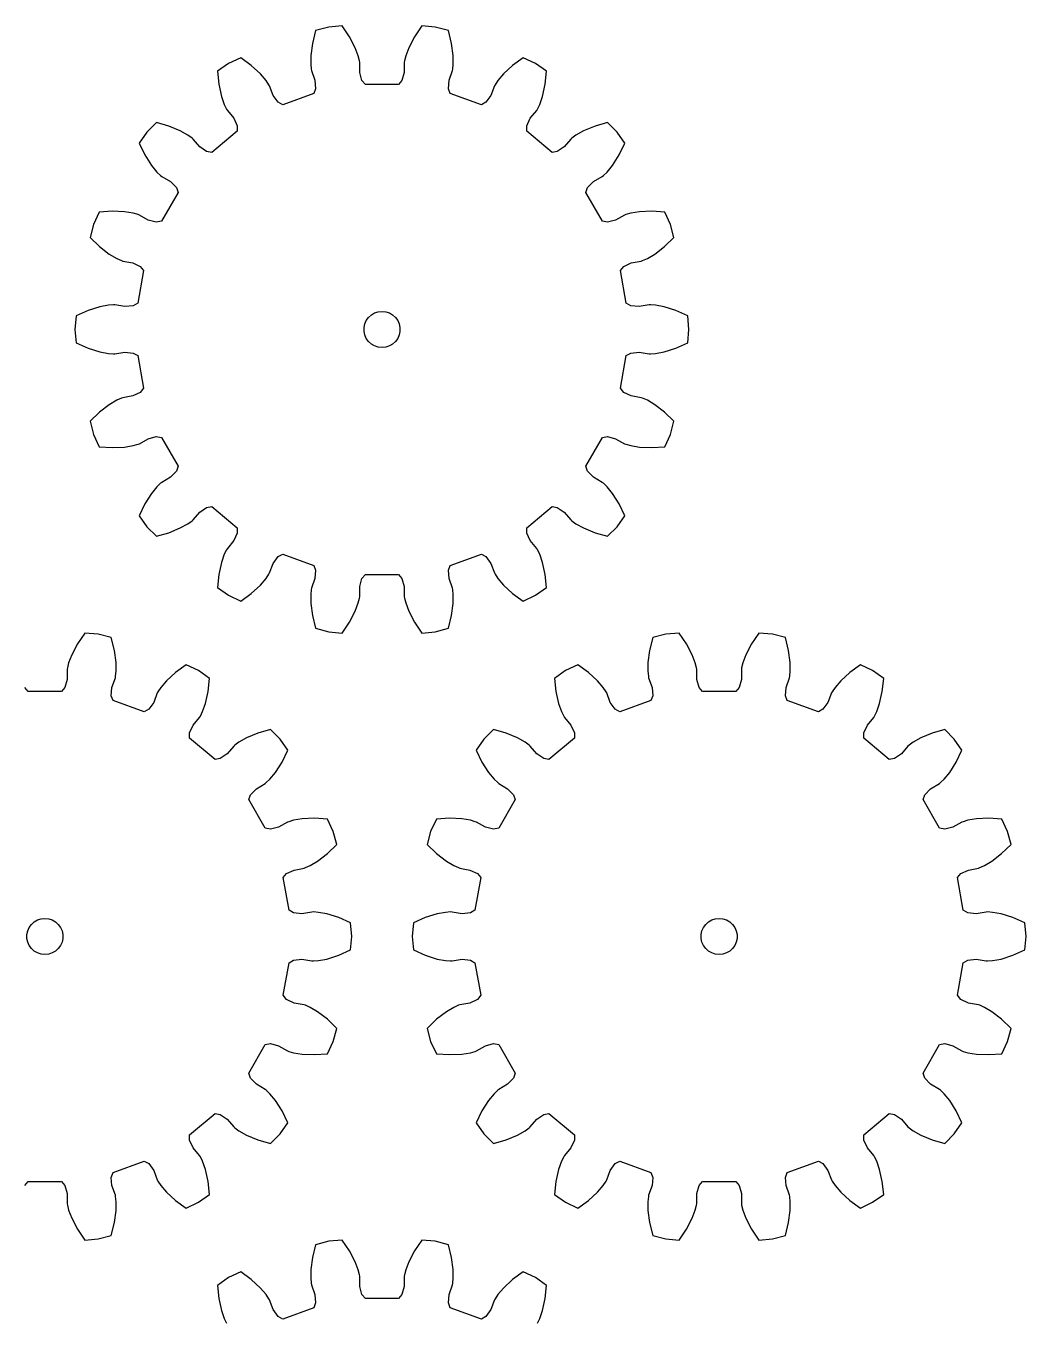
# Model space of a CAD drawing. Extents: x 0 to 163, y 0 to 201.
# Drawn here: x 79.8 to 162.8, y 94 to 201.4 of the extents above; entities that cross this region are included whole.
import ezdxf

# ---------------------------------------------------------------- set-up
doc = ezdxf.new("R2010")
doc.units = 0

msp = doc.modelspace()

# ---------------------------------------------------------------- linework, layer by layer
for p, q in [((103.85, 201.02), (103.59, 199.96)), ((104.94, 201.31), (103.85, 201.02)), ((106.06, 201.41), (104.94, 201.31)), ((106.66, 200.51), (106.06, 201.41)), ((112.66, 201.41), (112.05, 200.51)), ((113.78, 201.31), (112.66, 201.41)), ((114.87, 201.02), (113.78, 201.31)), ((115.13, 199.96), (114.87, 201.02)), ((103.59, 199.96), (103.46, 198.95)), ((107.13, 199.6), (106.66, 200.51)), ((112.05, 200.51), (111.58, 199.6)), ((115.26, 198.95), (115.13, 199.96)), ((97.64, 198.76), (96.63, 198.28)), ((98.52, 198.12), (97.64, 198.76)), ((103.46, 198.95), (103.45, 198.23)), ((107.39, 198.92), (107.13, 199.6)), ((107.49, 198.52), (107.39, 198.92)), ((111.33, 198.92), (111.23, 198.52)), ((111.58, 199.6), (111.33, 198.92)), ((115.27, 198.23), (115.26, 198.95)), ((121.07, 198.76), (120.19, 198.12)), ((122.09, 198.28), (121.07, 198.76)), ((96.63, 198.28), (95.71, 197.64)), ((99.28, 197.43), (98.52, 198.12)), ((103.45, 198.23), (103.49, 197.81)), ((103.49, 197.81), (103.52, 197.7)), ((103.52, 197.7), (103.8, 196.9)), ((107.51, 198.4), (107.49, 198.52)), ((107.52, 197.55), (107.51, 198.4)), ((111.21, 198.4), (111.2, 197.55)), ((111.23, 198.52), (111.21, 198.4)), ((114.92, 196.9), (115.2, 197.7)), ((115.2, 197.7), (115.23, 197.81)), ((115.23, 197.81), (115.27, 198.23)), ((120.19, 198.12), (119.44, 197.43)), ((123.01, 197.64), (122.09, 198.28)), ((95.71, 197.64), (95.82, 196.56)), ((99.75, 196.88), (99.28, 197.43)), ((99.98, 196.53), (99.75, 196.88)), ((103.8, 196.9), (103.85, 196.2)), ((107.7, 196.88), (107.52, 197.55)), ((107.98, 196.55), (107.7, 196.88)), ((111.01, 196.88), (110.73, 196.55)), ((111.2, 197.55), (111.01, 196.88)), ((114.87, 196.2), (114.92, 196.9)), ((118.97, 196.88), (118.74, 196.53)), ((119.44, 197.43), (118.97, 196.88)), ((122.9, 196.56), (123.01, 197.64)), ((95.82, 196.56), (96.04, 195.56)), ((96.04, 195.56), (96.28, 194.88)), ((100.04, 196.43), (99.98, 196.53)), ((100.34, 195.64), (100.04, 196.43)), ((100.74, 195.07), (100.34, 195.64)), ((103.7, 195.8), (101.12, 194.86)), ((103.85, 196.2), (103.7, 195.8)), ((110.73, 196.55), (107.98, 196.55)), ((115.02, 195.8), (114.87, 196.2)), ((117.6, 194.86), (115.02, 195.8)), ((118.38, 195.64), (117.98, 195.07)), ((118.68, 196.43), (118.38, 195.64)), ((118.74, 196.53), (118.68, 196.43)), ((122.44, 194.88), (122.68, 195.56)), ((122.68, 195.56), (122.9, 196.56)), ((96.28, 194.88), (96.46, 194.5)), ((96.46, 194.5), (96.53, 194.4)), ((101.12, 194.86), (100.74, 195.07)), ((117.98, 195.07), (117.6, 194.86)), ((122.19, 194.4), (122.25, 194.5)), ((122.25, 194.5), (122.44, 194.88)), ((90.65, 193.39), (89.85, 192.6)), ((91.69, 193.09), (90.65, 193.39)), ((96.53, 194.4), (97.06, 193.75)), ((97.06, 193.75), (97.35, 193.12)), ((121.37, 193.12), (121.65, 193.75)), ((121.65, 193.75), (122.19, 194.4)), ((128.07, 193.39), (127.03, 193.09)), ((128.87, 192.6), (128.07, 193.39)), ((89.85, 192.6), (89.21, 191.68)), ((92.63, 192.7), (91.69, 193.09)), ((93.26, 192.35), (92.63, 192.7)), ((93.6, 192.1), (93.26, 192.35)), ((97.35, 192.68), (95.24, 190.91)), ((97.35, 193.12), (97.35, 192.68)), ((121.37, 192.68), (121.37, 193.12)), ((123.48, 190.91), (121.37, 192.68)), ((125.45, 192.35), (125.12, 192.1)), ((126.08, 192.7), (125.45, 192.35)), ((127.03, 193.09), (126.08, 192.7)), ((129.51, 191.68), (128.87, 192.6)), ((89.21, 191.68), (89.68, 190.7)), ((93.69, 192.02), (93.6, 192.1)), ((94.24, 191.38), (93.69, 192.02)), ((94.81, 190.99), (94.24, 191.38)), ((124.48, 191.38), (123.9, 190.99)), ((125.03, 192.02), (124.48, 191.38)), ((125.12, 192.1), (125.03, 192.02)), ((129.03, 190.7), (129.51, 191.68)), ((89.68, 190.7), (90.23, 189.84)), ((95.24, 190.91), (94.81, 190.99)), ((123.9, 190.99), (123.48, 190.91)), ((128.48, 189.84), (129.03, 190.7)), ((90.23, 189.84), (90.69, 189.28)), ((90.69, 189.28), (90.99, 188.99)), ((127.73, 188.99), (128.03, 189.28)), ((128.03, 189.28), (128.48, 189.84)), ((90.99, 188.99), (91.09, 188.92)), ((91.09, 188.92), (91.82, 188.49)), ((91.82, 188.49), (92.3, 187.99)), ((126.42, 187.99), (126.9, 188.49)), ((126.9, 188.49), (127.63, 188.92)), ((127.63, 188.92), (127.73, 188.99)), ((92.45, 187.58), (91.07, 185.2)), ((92.3, 187.99), (92.45, 187.58)), ((126.27, 187.58), (126.42, 187.99)), ((127.65, 185.2), (126.27, 187.58)), ((85.9, 185.96), (85.43, 184.94)), ((86.99, 186.03), (85.9, 185.96)), ((88.01, 185.99), (86.99, 186.03)), ((88.72, 185.87), (88.01, 185.99)), ((89.12, 185.76), (88.72, 185.87)), ((130, 185.87), (129.59, 185.76)), ((130.71, 185.99), (130, 185.87)), ((131.73, 186.03), (130.71, 185.99)), ((132.81, 185.96), (131.73, 186.03)), ((133.29, 184.94), (132.81, 185.96)), ((85.43, 184.94), (85.14, 183.86)), ((89.23, 185.71), (89.12, 185.76)), ((89.97, 185.3), (89.23, 185.71)), ((90.64, 185.12), (89.97, 185.3)), ((91.07, 185.2), (90.64, 185.12)), ((128.07, 185.12), (127.65, 185.2)), ((128.74, 185.3), (128.07, 185.12)), ((129.48, 185.71), (128.74, 185.3)), ((129.59, 185.76), (129.48, 185.71)), ((133.58, 183.86), (133.29, 184.94)), ((85.14, 183.86), (85.92, 183.1)), ((132.8, 183.1), (133.58, 183.86)), ((85.92, 183.1), (86.73, 182.48)), ((131.99, 182.48), (132.8, 183.1)), ((86.73, 182.48), (87.35, 182.11)), ((87.35, 182.11), (87.74, 181.94)), ((87.74, 181.94), (87.85, 181.9)), ((87.85, 181.9), (88.68, 181.75)), ((88.68, 181.75), (89.31, 181.45)), ((129.41, 181.45), (130.04, 181.75)), ((130.04, 181.75), (130.87, 181.9)), ((130.87, 181.9), (130.98, 181.94)), ((130.98, 181.94), (131.37, 182.11)), ((131.37, 182.11), (131.99, 182.48)), ((89.58, 181.11), (89.11, 178.4)), ((89.31, 181.45), (89.58, 181.11)), ((129.13, 181.11), (129.41, 181.45)), ((129.61, 178.4), (129.13, 181.11)), ((89.11, 178.4), (88.73, 178.19)), ((129.99, 178.19), (129.61, 178.4)), ((83.99, 177.35), (83.89, 176.23)), ((84.99, 177.79), (83.99, 177.35)), ((85.96, 178.1), (84.99, 177.79)), ((86.67, 178.23), (85.96, 178.1)), ((87.09, 178.26), (86.67, 178.23)), ((87.21, 178.26), (87.09, 178.26)), ((88.04, 178.12), (87.21, 178.26)), ((88.73, 178.19), (88.04, 178.12)), ((108.24, 177.23), (108.48, 177.44)), ((108.48, 177.44), (108.75, 177.6)), ((108.75, 177.6), (109.05, 177.7)), ((109.05, 177.7), (109.36, 177.73)), ((109.36, 177.73), (109.67, 177.7)), ((109.67, 177.7), (109.97, 177.6)), ((109.97, 177.6), (110.24, 177.44)), ((110.24, 177.44), (110.47, 177.23)), ((130.68, 178.12), (129.99, 178.19)), ((131.51, 178.26), (130.68, 178.12)), ((131.63, 178.26), (131.51, 178.26)), ((132.05, 178.23), (131.63, 178.26)), ((132.76, 178.1), (132.05, 178.23)), ((133.73, 177.79), (132.76, 178.1)), ((134.73, 177.35), (133.73, 177.79)), ((134.82, 176.23), (134.73, 177.35)), ((83.89, 176.23), (83.99, 175.11)), ((107.87, 176.39), (107.93, 176.69)), ((107.87, 176.07), (107.87, 176.39)), ((107.93, 176.69), (108.06, 176.98)), ((108.06, 176.98), (108.24, 177.23)), ((110.47, 177.23), (110.66, 176.98)), ((110.66, 176.98), (110.79, 176.69)), ((110.79, 176.69), (110.85, 176.39)), ((110.85, 176.39), (110.85, 176.07)), ((134.73, 175.11), (134.82, 176.23)), ((83.99, 175.11), (84.99, 174.67)), ((107.93, 175.77), (107.87, 176.07)), ((108.06, 175.48), (107.93, 175.77)), ((108.24, 175.23), (108.06, 175.48)), ((108.48, 175.02), (108.24, 175.23)), ((110.47, 175.23), (110.24, 175.02)), ((110.66, 175.48), (110.47, 175.23)), ((110.79, 175.77), (110.66, 175.48)), ((110.85, 176.07), (110.79, 175.77)), ((133.73, 174.67), (134.73, 175.11)), ((84.99, 174.67), (85.96, 174.36)), ((85.96, 174.36), (86.67, 174.23)), ((86.67, 174.23), (87.09, 174.2)), ((87.09, 174.2), (87.21, 174.2)), ((87.21, 174.2), (88.04, 174.34)), ((88.04, 174.34), (88.73, 174.27)), ((88.73, 174.27), (89.11, 174.06)), ((89.11, 174.06), (89.58, 171.35)), ((108.75, 174.86), (108.48, 175.02)), ((109.05, 174.76), (108.75, 174.86)), ((109.36, 174.73), (109.05, 174.76)), ((109.67, 174.76), (109.36, 174.73)), ((109.97, 174.86), (109.67, 174.76)), ((110.24, 175.02), (109.97, 174.86)), ((129.13, 171.35), (129.61, 174.06)), ((129.61, 174.06), (129.99, 174.27)), ((129.99, 174.27), (130.68, 174.34)), ((130.68, 174.34), (131.51, 174.2)), ((131.51, 174.2), (131.63, 174.2)), ((131.63, 174.2), (132.05, 174.23)), ((132.05, 174.23), (132.76, 174.36)), ((132.76, 174.36), (133.73, 174.67)), ((89.31, 171.01), (88.68, 170.71)), ((89.58, 171.35), (89.31, 171.01)), ((129.41, 171.01), (129.13, 171.35)), ((130.04, 170.71), (129.41, 171.01)), ((86.73, 169.98), (85.92, 169.36)), ((87.35, 170.35), (86.73, 169.98)), ((87.74, 170.52), (87.35, 170.35)), ((87.85, 170.56), (87.74, 170.52)), ((88.68, 170.71), (87.85, 170.56)), ((130.87, 170.56), (130.04, 170.71)), ((130.98, 170.52), (130.87, 170.56)), ((131.37, 170.35), (130.98, 170.52)), ((131.99, 169.98), (131.37, 170.35)), ((132.8, 169.36), (131.99, 169.98)), ((85.92, 169.36), (85.14, 168.61)), ((133.58, 168.61), (132.8, 169.36)), ((85.14, 168.61), (85.43, 167.52)), ((133.29, 167.52), (133.58, 168.61)), ((85.43, 167.52), (85.9, 166.5)), ((88.01, 166.47), (88.72, 166.59)), ((88.72, 166.59), (89.12, 166.7)), ((89.12, 166.7), (89.23, 166.75)), ((89.23, 166.75), (89.97, 167.16)), ((89.97, 167.16), (90.64, 167.34)), ((90.64, 167.34), (91.07, 167.26)), ((91.07, 167.26), (92.45, 164.88)), ((126.27, 164.88), (127.65, 167.26)), ((127.65, 167.26), (128.07, 167.34)), ((128.07, 167.34), (128.74, 167.16)), ((128.74, 167.16), (129.48, 166.75)), ((129.48, 166.75), (129.59, 166.7)), ((129.59, 166.7), (130, 166.59)), ((130, 166.59), (130.71, 166.47)), ((132.81, 166.5), (133.29, 167.52)), ((85.9, 166.5), (86.99, 166.43)), ((86.99, 166.43), (88.01, 166.47)), ((130.71, 166.47), (131.73, 166.43)), ((131.73, 166.43), (132.81, 166.5)), ((92.3, 164.47), (91.82, 163.97)), ((92.45, 164.88), (92.3, 164.47)), ((126.42, 164.47), (126.27, 164.88)), ((126.9, 163.97), (126.42, 164.47)), ((90.99, 163.47), (90.69, 163.18)), ((91.09, 163.54), (90.99, 163.47)), ((91.82, 163.97), (91.09, 163.54)), ((127.63, 163.54), (126.9, 163.97)), ((127.73, 163.47), (127.63, 163.54)), ((128.03, 163.18), (127.73, 163.47)), ((90.23, 162.62), (89.68, 161.76)), ((90.69, 163.18), (90.23, 162.62)), ((128.48, 162.62), (128.03, 163.18)), ((129.03, 161.76), (128.48, 162.62)), ((89.68, 161.76), (89.21, 160.78)), ((94.24, 161.08), (94.81, 161.47)), ((94.81, 161.47), (95.24, 161.55)), ((95.24, 161.55), (97.35, 159.78)), ((121.37, 159.78), (123.48, 161.55)), ((123.48, 161.55), (123.9, 161.47)), ((123.9, 161.47), (124.48, 161.08)), ((129.51, 160.78), (129.03, 161.76)), ((89.21, 160.78), (89.85, 159.86)), ((92.63, 159.76), (93.26, 160.11)), ((93.26, 160.11), (93.6, 160.36)), ((93.6, 160.36), (93.69, 160.44)), ((93.69, 160.44), (94.24, 161.08)), ((124.48, 161.08), (125.03, 160.44)), ((125.03, 160.44), (125.12, 160.36)), ((125.12, 160.36), (125.45, 160.11)), ((125.45, 160.11), (126.08, 159.76)), ((128.87, 159.86), (129.51, 160.78)), ((89.85, 159.86), (90.65, 159.07)), ((90.65, 159.07), (91.69, 159.37)), ((91.69, 159.37), (92.63, 159.76)), ((97.35, 159.34), (97.06, 158.71)), ((97.35, 159.78), (97.35, 159.34)), ((121.37, 159.34), (121.37, 159.78)), ((121.65, 158.71), (121.37, 159.34)), ((126.08, 159.76), (127.03, 159.37)), ((127.03, 159.37), (128.07, 159.07)), ((128.07, 159.07), (128.87, 159.86)), ((96.46, 157.96), (96.28, 157.58)), ((96.53, 158.06), (96.46, 157.96)), ((97.06, 158.71), (96.53, 158.06)), ((122.19, 158.06), (121.65, 158.71)), ((122.25, 157.96), (122.19, 158.06)), ((122.44, 157.58), (122.25, 157.96)), ((96.04, 156.9), (95.82, 155.9)), ((96.28, 157.58), (96.04, 156.9)), ((100.34, 156.82), (100.74, 157.39)), ((100.74, 157.39), (101.12, 157.6)), ((101.12, 157.6), (103.7, 156.66)), ((115.02, 156.66), (117.6, 157.6)), ((117.6, 157.6), (117.98, 157.39)), ((117.98, 157.39), (118.38, 156.82)), ((122.68, 156.9), (122.44, 157.58)), ((122.9, 155.9), (122.68, 156.9)), ((95.82, 155.9), (95.71, 154.82)), ((99.75, 155.58), (99.98, 155.93)), ((99.98, 155.93), (100.04, 156.03)), ((100.04, 156.03), (100.34, 156.82)), ((103.7, 156.66), (103.85, 156.26)), ((103.85, 156.26), (103.8, 155.56)), ((107.7, 155.58), (107.98, 155.91)), ((107.98, 155.91), (110.73, 155.91)), ((110.73, 155.91), (111.01, 155.58)), ((114.87, 156.26), (115.02, 156.66)), ((114.92, 155.56), (114.87, 156.26)), ((118.38, 156.82), (118.68, 156.03)), ((118.68, 156.03), (118.74, 155.93)), ((118.74, 155.93), (118.97, 155.58)), ((123.01, 154.82), (122.9, 155.9)), ((95.71, 154.82), (96.63, 154.18)), ((98.52, 154.34), (99.28, 155.03)), ((99.28, 155.03), (99.75, 155.58)), ((103.52, 154.76), (103.49, 154.65)), ((103.8, 155.56), (103.52, 154.76)), ((107.51, 154.06), (107.52, 154.91)), ((107.52, 154.91), (107.7, 155.58)), ((111.01, 155.58), (111.2, 154.91)), ((111.2, 154.91), (111.21, 154.06)), ((115.2, 154.76), (114.92, 155.56)), ((115.23, 154.65), (115.2, 154.76)), ((118.97, 155.58), (119.44, 155.03)), ((119.44, 155.03), (120.19, 154.34)), ((122.09, 154.18), (123.01, 154.82)), ((96.63, 154.18), (97.64, 153.7)), ((97.64, 153.7), (98.52, 154.34)), ((103.49, 154.65), (103.45, 154.23)), ((103.45, 154.23), (103.46, 153.51)), ((107.39, 153.54), (107.49, 153.94)), ((107.49, 153.94), (107.51, 154.06)), ((111.21, 154.06), (111.23, 153.94)), ((111.23, 153.94), (111.33, 153.54)), ((115.27, 154.23), (115.23, 154.65)), ((115.26, 153.51), (115.27, 154.23)), ((120.19, 154.34), (121.07, 153.7)), ((121.07, 153.7), (122.09, 154.18)), ((103.46, 153.51), (103.59, 152.5)), ((106.66, 151.96), (107.13, 152.86)), ((107.13, 152.86), (107.39, 153.54)), ((111.33, 153.54), (111.58, 152.86)), ((111.58, 152.86), (112.05, 151.96)), ((115.13, 152.5), (115.26, 153.51)), ((103.59, 152.5), (103.85, 151.44)), ((106.06, 151.05), (106.66, 151.96)), ((112.05, 151.96), (112.66, 151.05)), ((114.87, 151.44), (115.13, 152.5)), ((84.7, 151.05), (84.09, 150.15)), ((85.82, 150.96), (84.7, 151.05)), ((86.9, 150.67), (85.82, 150.96)), ((87.16, 149.61), (86.9, 150.67)), ((103.85, 151.44), (104.94, 151.15)), ((104.94, 151.15), (106.06, 151.05)), ((112.66, 151.05), (113.78, 151.15)), ((113.78, 151.15), (114.87, 151.44)), ((131.82, 150.67), (131.55, 149.61)), ((132.9, 150.96), (131.82, 150.67)), ((134.02, 151.05), (132.9, 150.96)), ((134.63, 150.15), (134.02, 151.05)), ((140.63, 151.05), (140.02, 150.15)), ((141.75, 150.96), (140.63, 151.05)), ((142.83, 150.67), (141.75, 150.96)), ((143.09, 149.61), (142.83, 150.67)), ((84.09, 150.15), (83.62, 149.25)), ((87.3, 148.6), (87.16, 149.61)), ((131.55, 149.61), (131.42, 148.6)), ((135.1, 149.25), (134.63, 150.15)), ((140.02, 150.15), (139.55, 149.25)), ((143.23, 148.6), (143.09, 149.61)), ((83.36, 148.57), (83.26, 148.17)), ((83.62, 149.25), (83.36, 148.57)), ((87.31, 147.88), (87.3, 148.6)), ((93.11, 148.41), (92.23, 147.77)), ((94.13, 147.93), (93.11, 148.41)), ((125.61, 148.41), (124.59, 147.93)), ((126.49, 147.77), (125.61, 148.41)), ((131.42, 148.6), (131.41, 147.88)), ((135.35, 148.57), (135.1, 149.25)), ((135.46, 148.17), (135.35, 148.57)), ((139.29, 148.57), (139.19, 148.17)), ((139.55, 149.25), (139.29, 148.57)), ((143.23, 147.88), (143.23, 148.6)), ((149.04, 148.41), (148.16, 147.77)), ((150.06, 147.93), (149.04, 148.41)), ((83.24, 147.2), (83.05, 146.53)), ((83.25, 148.05), (83.24, 147.2)), ((83.26, 148.17), (83.25, 148.05)), ((86.96, 146.54), (87.24, 147.34)), ((87.24, 147.34), (87.26, 147.46)), ((87.26, 147.46), (87.31, 147.88)), ((92.23, 147.77), (91.48, 147.08)), ((95.05, 147.29), (94.13, 147.93)), ((94.93, 146.21), (95.05, 147.29)), ((124.59, 147.93), (123.67, 147.29)), ((123.67, 147.29), (123.78, 146.21)), ((127.24, 147.08), (126.49, 147.77)), ((131.41, 147.88), (131.46, 147.46)), ((131.46, 147.46), (131.48, 147.34)), ((131.48, 147.34), (131.76, 146.54)), ((135.47, 148.05), (135.46, 148.17)), ((135.48, 147.2), (135.47, 148.05)), ((135.67, 146.53), (135.48, 147.2)), ((139.17, 147.2), (138.98, 146.53)), ((139.18, 148.05), (139.17, 147.2)), ((139.19, 148.17), (139.18, 148.05)), ((142.89, 146.54), (143.17, 147.34)), ((143.17, 147.34), (143.19, 147.46)), ((143.19, 147.46), (143.23, 147.88)), ((148.16, 147.77), (147.41, 147.08)), ((150.98, 147.29), (150.06, 147.93)), ((150.86, 146.21), (150.98, 147.29)), ((80.02, 146.2), (79.74, 146.53)), ((82.77, 146.2), (80.02, 146.2)), ((83.05, 146.53), (82.77, 146.2)), ((86.9, 145.85), (86.96, 146.54)), ((90.77, 146.18), (90.72, 146.08)), ((91.01, 146.53), (90.77, 146.18)), ((91.48, 147.08), (91.01, 146.53)), ((94.71, 145.21), (94.93, 146.21)), ((123.78, 146.21), (124.01, 145.21)), ((127.71, 146.53), (127.24, 147.08)), ((127.95, 146.18), (127.71, 146.53)), ((128, 146.08), (127.95, 146.18)), ((131.76, 146.54), (131.82, 145.85)), ((135.95, 146.2), (135.67, 146.53)), ((138.7, 146.2), (135.95, 146.2)), ((138.98, 146.53), (138.7, 146.2)), ((142.83, 145.85), (142.89, 146.54)), ((146.7, 146.18), (146.65, 146.08)), ((146.94, 146.53), (146.7, 146.18)), ((147.41, 147.08), (146.94, 146.53)), ((150.64, 145.21), (150.86, 146.21)), ((87.05, 145.45), (86.9, 145.85)), ((89.64, 144.5), (87.05, 145.45)), ((90.42, 145.28), (90.01, 144.72)), ((90.72, 146.08), (90.42, 145.28)), ((94.47, 144.53), (94.71, 145.21)), ((124.01, 145.21), (124.25, 144.53)), ((128.3, 145.28), (128, 146.08)), ((128.7, 144.72), (128.3, 145.28)), ((131.67, 145.45), (129.08, 144.5)), ((131.82, 145.85), (131.67, 145.45)), ((142.98, 145.45), (142.83, 145.85)), ((145.57, 144.5), (142.98, 145.45)), ((146.35, 145.28), (145.94, 144.72)), ((146.65, 146.08), (146.35, 145.28)), ((150.4, 144.53), (150.64, 145.21)), ((90.01, 144.72), (89.64, 144.5)), ((93.69, 143.4), (94.23, 144.05)), ((94.23, 144.05), (94.29, 144.15)), ((94.29, 144.15), (94.47, 144.53)), ((124.25, 144.53), (124.43, 144.15)), ((124.43, 144.15), (124.49, 144.05)), ((124.49, 144.05), (125.03, 143.4)), ((129.08, 144.5), (128.7, 144.72)), ((145.94, 144.72), (145.57, 144.5)), ((149.62, 143.4), (150.15, 144.05)), ((150.15, 144.05), (150.22, 144.15)), ((150.22, 144.15), (150.4, 144.53)), ((93.4, 142.76), (93.69, 143.4)), ((100.11, 143.04), (99.06, 142.74)), ((100.9, 142.25), (100.11, 143.04)), ((118.61, 143.04), (117.82, 142.25)), ((119.66, 142.74), (118.61, 143.04)), ((125.03, 143.4), (125.32, 142.76)), ((149.33, 142.76), (149.62, 143.4)), ((156.04, 143.04), (154.99, 142.74)), ((156.83, 142.25), (156.04, 143.04)), ((93.4, 142.33), (93.4, 142.76)), ((95.51, 140.56), (93.4, 142.33)), ((97.49, 142), (97.15, 141.75)), ((98.12, 142.35), (97.49, 142)), ((99.06, 142.74), (98.12, 142.35)), ((101.55, 141.33), (100.9, 142.25)), ((117.82, 142.25), (117.17, 141.33)), ((120.6, 142.35), (119.66, 142.74)), ((121.23, 142), (120.6, 142.35)), ((121.57, 141.75), (121.23, 142)), ((125.32, 142.33), (123.21, 140.56)), ((125.32, 142.76), (125.32, 142.33)), ((149.33, 142.33), (149.33, 142.76)), ((151.44, 140.56), (149.33, 142.33)), ((153.42, 142), (153.08, 141.75)), ((154.05, 142.35), (153.42, 142)), ((154.99, 142.74), (154.05, 142.35)), ((157.47, 141.33), (156.83, 142.25)), ((96.51, 141.03), (95.94, 140.64)), ((97.06, 141.67), (96.51, 141.03)), ((97.15, 141.75), (97.06, 141.67)), ((101.07, 140.35), (101.55, 141.33)), ((117.17, 141.33), (117.65, 140.35)), ((121.65, 141.67), (121.57, 141.75)), ((122.21, 141.03), (121.65, 141.67)), ((122.78, 140.64), (122.21, 141.03)), ((152.44, 141.03), (151.87, 140.64)), ((152.99, 141.67), (152.44, 141.03)), ((153.08, 141.75), (152.99, 141.67)), ((157, 140.35), (157.47, 141.33)), ((95.94, 140.64), (95.51, 140.56)), ((100.52, 139.49), (101.07, 140.35)), ((117.65, 140.35), (118.2, 139.49)), ((123.21, 140.56), (122.78, 140.64)), ((151.87, 140.64), (151.44, 140.56)), ((156.45, 139.49), (157, 140.35)), ((99.67, 138.57), (99.76, 138.64)), ((99.76, 138.64), (100.06, 138.93)), ((100.06, 138.93), (100.52, 139.49)), ((118.2, 139.49), (118.66, 138.93)), ((118.66, 138.93), (118.96, 138.64)), ((118.96, 138.64), (119.05, 138.57)), ((155.6, 138.57), (155.69, 138.64)), ((155.69, 138.64), (155.99, 138.93)), ((155.99, 138.93), (156.45, 139.49)), ((98.31, 137.23), (98.45, 137.64)), ((98.45, 137.64), (98.94, 138.13)), ((98.94, 138.13), (99.67, 138.57)), ((119.05, 138.57), (119.78, 138.13)), ((119.78, 138.13), (120.27, 137.64)), ((120.27, 137.64), (120.41, 137.23)), ((154.24, 137.23), (154.38, 137.64)), ((154.38, 137.64), (154.87, 138.13)), ((154.87, 138.13), (155.6, 138.57)), ((99.68, 134.85), (98.31, 137.23)), ((120.41, 137.23), (119.04, 134.85)), ((155.61, 134.85), (154.24, 137.23)), ((101.63, 135.4), (101.52, 135.36)), ((102.03, 135.52), (101.63, 135.4)), ((102.74, 135.64), (102.03, 135.52)), ((103.76, 135.68), (102.74, 135.64)), ((104.85, 135.61), (103.76, 135.68)), ((105.32, 134.59), (104.85, 135.61)), ((113.87, 135.61), (113.39, 134.59)), ((114.95, 135.68), (113.87, 135.61)), ((115.97, 135.64), (114.95, 135.68)), ((116.69, 135.52), (115.97, 135.64)), ((117.09, 135.4), (116.69, 135.52)), ((117.2, 135.36), (117.09, 135.4)), ((157.56, 135.4), (157.45, 135.36)), ((157.96, 135.52), (157.56, 135.4)), ((158.67, 135.64), (157.96, 135.52)), ((159.69, 135.68), (158.67, 135.64)), ((160.78, 135.61), (159.69, 135.68)), ((161.25, 134.59), (160.78, 135.61)), ((100.11, 134.77), (99.68, 134.85)), ((100.78, 134.94), (100.11, 134.77)), ((101.52, 135.36), (100.78, 134.94)), ((105.61, 133.5), (105.32, 134.59)), ((113.39, 134.59), (113.1, 133.5)), ((117.94, 134.94), (117.2, 135.36)), ((118.61, 134.77), (117.94, 134.94)), ((119.04, 134.85), (118.61, 134.77)), ((156.04, 134.77), (155.61, 134.85)), ((156.71, 134.94), (156.04, 134.77)), ((157.45, 135.36), (156.71, 134.94)), ((161.54, 133.5), (161.25, 134.59)), ((104.83, 132.75), (105.61, 133.5)), ((113.1, 133.5), (113.89, 132.75)), ((160.76, 132.75), (161.54, 133.5)), ((104.02, 132.13), (104.83, 132.75)), ((113.89, 132.75), (114.7, 132.13)), ((159.95, 132.13), (160.76, 132.75)), ((101.17, 130.76), (101.45, 131.1)), ((101.45, 131.1), (102.07, 131.39)), ((102.07, 131.39), (102.9, 131.55)), ((102.9, 131.55), (103.02, 131.59)), ((103.02, 131.59), (103.4, 131.76)), ((103.4, 131.76), (104.02, 132.13)), ((114.7, 132.13), (115.32, 131.76)), ((115.32, 131.76), (115.7, 131.59)), ((115.7, 131.59), (115.81, 131.55)), ((115.81, 131.55), (116.65, 131.39)), ((116.65, 131.39), (117.27, 131.1)), ((117.27, 131.1), (117.55, 130.76)), ((157.1, 130.76), (157.38, 131.1)), ((157.38, 131.1), (158, 131.39)), ((158, 131.39), (158.83, 131.55)), ((158.83, 131.55), (158.95, 131.59)), ((158.95, 131.59), (159.33, 131.76)), ((159.33, 131.76), (159.95, 132.13)), ((101.65, 128.05), (101.17, 130.76)), ((117.55, 130.76), (117.07, 128.05)), ((157.58, 128.05), (157.1, 130.76)), ((102.02, 127.83), (101.65, 128.05)), ((103.55, 127.9), (102.71, 127.77)), ((103.67, 127.91), (103.55, 127.9)), ((104.08, 127.88), (103.67, 127.91)), ((104.79, 127.75), (104.08, 127.88)), ((114.63, 127.88), (113.93, 127.75)), ((115.05, 127.91), (114.63, 127.88)), ((115.17, 127.9), (115.05, 127.91)), ((116.01, 127.77), (115.17, 127.9)), ((117.07, 128.05), (116.7, 127.83)), ((157.95, 127.83), (157.58, 128.05)), ((159.48, 127.9), (158.64, 127.77)), ((159.6, 127.91), (159.48, 127.9)), ((160.01, 127.88), (159.6, 127.91)), ((160.72, 127.75), (160.01, 127.88)), ((80.1, 126.63), (80.28, 126.88)), ((80.28, 126.88), (80.51, 127.09)), ((80.51, 127.09), (80.78, 127.25)), ((80.78, 127.25), (81.08, 127.35)), ((81.08, 127.35), (81.39, 127.38)), ((81.39, 127.38), (81.71, 127.35)), ((81.71, 127.35), (82, 127.25)), ((82, 127.25), (82.28, 127.09)), ((82.28, 127.09), (82.51, 126.88)), ((82.51, 126.88), (82.69, 126.63)), ((102.71, 127.77), (102.02, 127.83)), ((105.77, 127.44), (104.79, 127.75)), ((106.76, 127), (105.77, 127.44)), ((106.86, 125.88), (106.76, 127)), ((111.96, 127), (111.86, 125.88)), ((112.95, 127.44), (111.96, 127)), ((113.93, 127.75), (112.95, 127.44)), ((116.7, 127.83), (116.01, 127.77)), ((136.02, 126.63), (136.21, 126.88)), ((136.21, 126.88), (136.44, 127.09)), ((136.44, 127.09), (136.71, 127.25)), ((136.71, 127.25), (137.01, 127.35)), ((137.01, 127.35), (137.32, 127.38)), ((137.32, 127.38), (137.64, 127.35)), ((137.64, 127.35), (137.93, 127.25)), ((137.93, 127.25), (138.21, 127.09)), ((138.21, 127.09), (138.44, 126.88)), ((138.44, 126.88), (138.62, 126.63)), ((158.64, 127.77), (157.95, 127.83)), ((161.7, 127.44), (160.72, 127.75)), ((162.69, 127), (161.7, 127.44)), ((162.79, 125.88), (162.69, 127)), ((79.9, 126.04), (79.97, 126.34)), ((79.9, 125.72), (79.9, 126.04)), ((79.97, 125.42), (79.9, 125.72)), ((79.97, 126.34), (80.1, 126.63)), ((82.69, 126.63), (82.82, 126.34)), ((82.82, 126.34), (82.89, 126.04)), ((82.89, 125.72), (82.82, 125.42)), ((82.89, 126.04), (82.89, 125.72)), ((106.76, 124.76), (106.86, 125.88)), ((111.86, 125.88), (111.96, 124.76)), ((135.83, 126.04), (135.9, 126.34)), ((135.83, 125.72), (135.83, 126.04)), ((135.9, 125.42), (135.83, 125.72)), ((135.9, 126.34), (136.02, 126.63)), ((138.62, 126.63), (138.75, 126.34)), ((138.75, 126.34), (138.82, 126.04)), ((138.82, 125.72), (138.75, 125.42)), ((138.82, 126.04), (138.82, 125.72)), ((162.69, 124.76), (162.79, 125.88)), ((80.1, 125.13), (79.97, 125.42)), ((80.28, 124.88), (80.1, 125.13)), ((80.51, 124.67), (80.28, 124.88)), ((80.78, 124.51), (80.51, 124.67)), ((82.28, 124.67), (82, 124.51)), ((82.51, 124.88), (82.28, 124.67)), ((82.69, 125.13), (82.51, 124.88)), ((82.82, 125.42), (82.69, 125.13)), ((105.77, 124.32), (106.76, 124.76)), ((111.96, 124.76), (112.95, 124.32)), ((136.02, 125.13), (135.9, 125.42)), ((136.21, 124.88), (136.02, 125.13)), ((136.44, 124.67), (136.21, 124.88)), ((136.71, 124.51), (136.44, 124.67)), ((138.21, 124.67), (137.93, 124.51)), ((138.44, 124.88), (138.21, 124.67)), ((138.62, 125.13), (138.44, 124.88)), ((138.75, 125.42), (138.62, 125.13)), ((161.7, 124.32), (162.69, 124.76)), ((81.08, 124.41), (80.78, 124.51)), ((81.39, 124.38), (81.08, 124.41)), ((81.71, 124.41), (81.39, 124.38)), ((82, 124.51), (81.71, 124.41)), ((101.17, 121), (101.65, 123.7)), ((101.65, 123.7), (102.02, 123.92)), ((102.02, 123.92), (102.71, 123.99)), ((102.71, 123.99), (103.55, 123.85)), ((103.55, 123.85), (103.67, 123.85)), ((103.67, 123.85), (104.08, 123.88)), ((104.08, 123.88), (104.79, 124.01)), ((104.79, 124.01), (105.77, 124.32)), ((112.95, 124.32), (113.93, 124.01)), ((113.93, 124.01), (114.63, 123.88)), ((114.63, 123.88), (115.05, 123.85)), ((115.05, 123.85), (115.17, 123.85)), ((115.17, 123.85), (116.01, 123.99)), ((116.01, 123.99), (116.7, 123.92)), ((116.7, 123.92), (117.07, 123.7)), ((117.07, 123.7), (117.55, 121)), ((137.01, 124.41), (136.71, 124.51)), ((137.32, 124.38), (137.01, 124.41)), ((137.64, 124.41), (137.32, 124.38)), ((137.93, 124.51), (137.64, 124.41)), ((157.1, 121), (157.58, 123.7)), ((157.58, 123.7), (157.95, 123.92)), ((157.95, 123.92), (158.64, 123.99)), ((158.64, 123.99), (159.48, 123.85)), ((159.48, 123.85), (159.6, 123.85)), ((159.6, 123.85), (160.01, 123.88)), ((160.01, 123.88), (160.72, 124.01)), ((160.72, 124.01), (161.7, 124.32)), ((101.45, 120.66), (101.17, 121)), ((102.07, 120.36), (101.45, 120.66)), ((102.9, 120.2), (102.07, 120.36)), ((116.65, 120.36), (115.81, 120.2)), ((117.27, 120.66), (116.65, 120.36)), ((117.55, 121), (117.27, 120.66)), ((157.38, 120.66), (157.1, 121)), ((158, 120.36), (157.38, 120.66)), ((158.83, 120.2), (158, 120.36)), ((103.02, 120.17), (102.9, 120.2)), ((103.4, 120), (103.02, 120.17)), ((104.02, 119.63), (103.4, 120)), ((104.83, 119.01), (104.02, 119.63)), ((114.7, 119.63), (113.89, 119.01)), ((115.32, 120), (114.7, 119.63)), ((115.7, 120.17), (115.32, 120)), ((115.81, 120.2), (115.7, 120.17)), ((158.95, 120.17), (158.83, 120.2)), ((159.33, 120), (158.95, 120.17)), ((159.95, 119.63), (159.33, 120)), ((160.76, 119.01), (159.95, 119.63)), ((105.61, 118.25), (104.83, 119.01)), ((105.32, 117.17), (105.61, 118.25)), ((113.89, 119.01), (113.1, 118.25)), ((113.1, 118.25), (113.39, 117.17)), ((161.54, 118.25), (160.76, 119.01)), ((161.25, 117.17), (161.54, 118.25)), ((104.85, 116.15), (105.32, 117.17)), ((113.39, 117.17), (113.87, 116.15)), ((160.78, 116.15), (161.25, 117.17)), ((98.31, 114.53), (99.68, 116.91)), ((99.68, 116.91), (100.11, 116.99)), ((100.11, 116.99), (100.78, 116.81)), ((100.78, 116.81), (101.52, 116.4)), ((101.52, 116.4), (101.63, 116.35)), ((101.63, 116.35), (102.03, 116.24)), ((102.03, 116.24), (102.74, 116.12)), ((102.74, 116.12), (103.76, 116.08)), ((103.76, 116.08), (104.85, 116.15)), ((113.87, 116.15), (114.95, 116.08)), ((114.95, 116.08), (115.97, 116.12)), ((115.97, 116.12), (116.69, 116.24)), ((116.69, 116.24), (117.09, 116.35)), ((117.09, 116.35), (117.2, 116.4)), ((117.2, 116.4), (117.94, 116.81)), ((117.94, 116.81), (118.61, 116.99)), ((118.61, 116.99), (119.04, 116.91)), ((119.04, 116.91), (120.41, 114.53)), ((154.24, 114.53), (155.61, 116.91)), ((155.61, 116.91), (156.04, 116.99)), ((156.04, 116.99), (156.71, 116.81)), ((156.71, 116.81), (157.45, 116.4)), ((157.45, 116.4), (157.56, 116.35)), ((157.56, 116.35), (157.96, 116.24)), ((157.96, 116.24), (158.67, 116.12)), ((158.67, 116.12), (159.69, 116.08)), ((159.69, 116.08), (160.78, 116.15)), ((98.45, 114.12), (98.31, 114.53)), ((98.94, 113.62), (98.45, 114.12)), ((120.27, 114.12), (119.78, 113.62)), ((120.41, 114.53), (120.27, 114.12)), ((154.38, 114.12), (154.24, 114.53)), ((154.87, 113.62), (154.38, 114.12)), ((99.67, 113.19), (98.94, 113.62)), ((99.76, 113.12), (99.67, 113.19)), ((100.06, 112.83), (99.76, 113.12)), ((100.52, 112.27), (100.06, 112.83)), ((118.66, 112.83), (118.2, 112.27)), ((118.96, 113.12), (118.66, 112.83)), ((119.05, 113.19), (118.96, 113.12)), ((119.78, 113.62), (119.05, 113.19)), ((155.6, 113.19), (154.87, 113.62)), ((155.69, 113.12), (155.6, 113.19)), ((155.99, 112.83), (155.69, 113.12)), ((156.45, 112.27), (155.99, 112.83)), ((101.07, 111.41), (100.52, 112.27)), ((118.2, 112.27), (117.65, 111.41)), ((157, 111.41), (156.45, 112.27)), ((93.4, 109.43), (95.51, 111.2)), ((95.51, 111.2), (95.94, 111.12)), ((95.94, 111.12), (96.51, 110.73)), ((96.51, 110.73), (97.06, 110.09)), ((101.55, 110.43), (101.07, 111.41)), ((117.65, 111.41), (117.17, 110.43)), ((121.65, 110.09), (122.21, 110.73)), ((122.21, 110.73), (122.78, 111.12)), ((122.78, 111.12), (123.21, 111.2)), ((123.21, 111.2), (125.32, 109.43)), ((149.33, 109.43), (151.44, 111.2)), ((151.44, 111.2), (151.87, 111.12)), ((151.87, 111.12), (152.44, 110.73)), ((152.44, 110.73), (152.99, 110.09)), ((157.47, 110.43), (157, 111.41)), ((97.06, 110.09), (97.15, 110.01)), ((97.15, 110.01), (97.49, 109.76)), ((97.49, 109.76), (98.12, 109.41)), ((100.9, 109.51), (101.55, 110.43)), ((117.17, 110.43), (117.82, 109.51)), ((120.6, 109.41), (121.23, 109.76)), ((121.23, 109.76), (121.57, 110.01)), ((121.57, 110.01), (121.65, 110.09)), ((152.99, 110.09), (153.08, 110.01)), ((153.08, 110.01), (153.42, 109.76)), ((153.42, 109.76), (154.05, 109.41)), ((156.83, 109.51), (157.47, 110.43)), ((93.4, 108.99), (93.4, 109.43)), ((93.69, 108.36), (93.4, 108.99)), ((98.12, 109.41), (99.06, 109.02)), ((99.06, 109.02), (100.11, 108.72)), ((100.11, 108.72), (100.9, 109.51)), ((117.82, 109.51), (118.61, 108.72)), ((118.61, 108.72), (119.66, 109.02)), ((119.66, 109.02), (120.6, 109.41)), ((125.32, 108.99), (125.03, 108.36)), ((125.32, 109.43), (125.32, 108.99)), ((149.33, 108.99), (149.33, 109.43)), ((149.62, 108.36), (149.33, 108.99)), ((154.05, 109.41), (154.99, 109.02)), ((154.99, 109.02), (156.04, 108.72)), ((156.04, 108.72), (156.83, 109.51)), ((94.23, 107.71), (93.69, 108.36)), ((94.29, 107.61), (94.23, 107.71)), ((94.47, 107.23), (94.29, 107.61)), ((124.43, 107.61), (124.25, 107.23)), ((124.49, 107.71), (124.43, 107.61)), ((125.03, 108.36), (124.49, 107.71)), ((150.15, 107.71), (149.62, 108.36)), ((150.22, 107.61), (150.15, 107.71)), ((150.4, 107.23), (150.22, 107.61)), ((87.05, 106.31), (89.64, 107.25)), ((89.64, 107.25), (90.01, 107.04)), ((90.01, 107.04), (90.42, 106.47)), ((90.42, 106.47), (90.72, 105.68)), ((94.71, 106.55), (94.47, 107.23)), ((94.93, 105.55), (94.71, 106.55)), ((124.01, 106.55), (123.78, 105.55)), ((124.25, 107.23), (124.01, 106.55)), ((128, 105.68), (128.3, 106.47)), ((128.3, 106.47), (128.7, 107.04)), ((128.7, 107.04), (129.08, 107.25)), ((129.08, 107.25), (131.67, 106.31)), ((142.98, 106.31), (145.57, 107.25)), ((145.57, 107.25), (145.94, 107.04)), ((145.94, 107.04), (146.35, 106.47)), ((146.35, 106.47), (146.65, 105.68)), ((150.64, 106.55), (150.4, 107.23)), ((150.86, 105.55), (150.64, 106.55)), ((79.74, 105.23), (80.02, 105.56)), ((80.02, 105.56), (82.77, 105.56)), ((82.77, 105.56), (83.05, 105.23)), ((86.9, 105.9), (87.05, 106.31)), ((86.96, 105.21), (86.9, 105.9)), ((90.72, 105.68), (90.77, 105.58)), ((90.77, 105.58), (91.01, 105.23)), ((95.05, 104.47), (94.93, 105.55)), ((123.78, 105.55), (123.67, 104.47)), ((127.71, 105.23), (127.95, 105.58)), ((127.95, 105.58), (128, 105.68)), ((131.67, 106.31), (131.82, 105.9)), ((131.82, 105.9), (131.76, 105.21)), ((135.67, 105.23), (135.95, 105.56)), ((135.95, 105.56), (138.7, 105.56)), ((138.7, 105.56), (138.98, 105.23)), ((142.83, 105.9), (142.98, 106.31)), ((142.89, 105.21), (142.83, 105.9)), ((146.65, 105.68), (146.7, 105.58)), ((146.7, 105.58), (146.94, 105.23)), ((150.98, 104.47), (150.86, 105.55)), ((83.05, 105.23), (83.24, 104.56)), ((83.24, 104.56), (83.25, 103.71)), ((87.24, 104.41), (86.96, 105.21)), ((87.26, 104.3), (87.24, 104.41)), ((87.31, 103.88), (87.26, 104.3)), ((91.01, 105.23), (91.48, 104.68)), ((91.48, 104.68), (92.23, 103.99)), ((94.13, 103.83), (95.05, 104.47)), ((123.67, 104.47), (124.59, 103.83)), ((126.49, 103.99), (127.24, 104.68)), ((127.24, 104.68), (127.71, 105.23)), ((131.46, 104.3), (131.41, 103.88)), ((131.48, 104.41), (131.46, 104.3)), ((131.76, 105.21), (131.48, 104.41)), ((135.47, 103.71), (135.48, 104.56)), ((135.48, 104.56), (135.67, 105.23)), ((138.98, 105.23), (139.17, 104.56)), ((139.17, 104.56), (139.18, 103.71)), ((143.17, 104.41), (142.89, 105.21)), ((143.19, 104.3), (143.17, 104.41)), ((143.23, 103.88), (143.19, 104.3)), ((146.94, 105.23), (147.41, 104.68)), ((147.41, 104.68), (148.16, 103.99)), ((150.06, 103.83), (150.98, 104.47)), ((83.25, 103.71), (83.26, 103.59)), ((83.26, 103.59), (83.36, 103.19)), ((83.36, 103.19), (83.62, 102.51)), ((87.16, 102.15), (87.3, 103.16)), ((87.3, 103.16), (87.31, 103.88)), ((92.23, 103.99), (93.11, 103.35)), ((93.11, 103.35), (94.13, 103.83)), ((124.59, 103.83), (125.61, 103.35)), ((125.61, 103.35), (126.49, 103.99)), ((131.41, 103.88), (131.42, 103.16)), ((131.42, 103.16), (131.55, 102.15)), ((135.1, 102.51), (135.35, 103.19)), ((135.35, 103.19), (135.46, 103.59)), ((135.46, 103.59), (135.47, 103.71)), ((139.18, 103.71), (139.19, 103.59)), ((139.19, 103.59), (139.29, 103.19)), ((139.29, 103.19), (139.55, 102.51)), ((143.09, 102.15), (143.23, 103.16)), ((143.23, 103.16), (143.23, 103.88)), ((148.16, 103.99), (149.04, 103.35)), ((149.04, 103.35), (150.06, 103.83)), ((83.62, 102.51), (84.09, 101.6)), ((86.9, 101.09), (87.16, 102.15)), ((131.55, 102.15), (131.82, 101.09)), ((134.63, 101.6), (135.1, 102.51)), ((139.55, 102.51), (140.02, 101.6)), ((142.83, 101.09), (143.09, 102.15)), ((84.09, 101.6), (84.7, 100.7)), ((85.82, 100.8), (86.9, 101.09)), ((131.82, 101.09), (132.9, 100.8)), ((134.02, 100.7), (134.63, 101.6)), ((140.02, 101.6), (140.63, 100.7)), ((141.75, 100.8), (142.83, 101.09)), ((84.7, 100.7), (85.82, 100.8)), ((103.85, 100.31), (103.59, 99.26)), ((104.94, 100.61), (103.85, 100.31)), ((106.06, 100.7), (104.94, 100.61)), ((106.66, 99.8), (106.06, 100.7)), ((112.66, 100.7), (112.05, 99.8)), ((113.78, 100.61), (112.66, 100.7)), ((114.87, 100.31), (113.78, 100.61)), ((115.13, 99.26), (114.87, 100.31)), ((132.9, 100.8), (134.02, 100.7)), ((140.63, 100.7), (141.75, 100.8)), ((103.59, 99.26), (103.46, 98.25)), ((107.13, 98.89), (106.66, 99.8)), ((107.39, 98.22), (107.13, 98.89)), ((111.58, 98.89), (111.33, 98.22)), ((112.05, 99.8), (111.58, 98.89)), ((115.26, 98.25), (115.13, 99.26)), ((97.64, 98.05), (96.63, 97.58)), ((98.52, 97.42), (97.64, 98.05)), ((103.46, 98.25), (103.45, 97.53)), ((107.49, 97.81), (107.39, 98.22)), ((107.51, 97.7), (107.49, 97.81)), ((111.23, 97.81), (111.21, 97.7)), ((111.33, 98.22), (111.23, 97.81)), ((115.27, 97.53), (115.26, 98.25)), ((121.07, 98.05), (120.19, 97.42)), ((122.09, 97.58), (121.07, 98.05)), ((96.63, 97.58), (95.71, 96.94)), ((95.71, 96.94), (95.82, 95.86)), ((99.28, 96.72), (98.52, 97.42)), ((99.75, 96.18), (99.28, 96.72)), ((103.45, 97.53), (103.49, 97.11)), ((103.49, 97.11), (103.52, 96.99)), ((103.52, 96.99), (103.8, 96.19)), ((107.52, 96.85), (107.51, 97.7)), ((107.7, 96.18), (107.52, 96.85)), ((111.2, 96.85), (111.01, 96.18)), ((111.21, 97.7), (111.2, 96.85)), ((114.92, 96.19), (115.2, 96.99)), ((115.2, 96.99), (115.23, 97.11)), ((115.23, 97.11), (115.27, 97.53)), ((119.44, 96.72), (118.97, 96.18)), ((120.19, 97.42), (119.44, 96.72)), ((123.01, 96.94), (122.09, 97.58)), ((122.9, 95.86), (123.01, 96.94)), ((95.82, 95.86), (96.04, 94.86)), ((99.98, 95.83), (99.75, 96.18)), ((100.04, 95.73), (99.98, 95.83)), ((100.34, 94.93), (100.04, 95.73)), ((103.8, 96.19), (103.85, 95.5)), ((107.98, 95.85), (107.7, 96.18)), ((110.73, 95.85), (107.98, 95.85)), ((111.01, 96.18), (110.73, 95.85)), ((114.87, 95.5), (114.92, 96.19)), ((118.68, 95.73), (118.38, 94.93)), ((118.74, 95.83), (118.68, 95.73)), ((118.97, 96.18), (118.74, 95.83)), ((122.68, 94.86), (122.9, 95.86)), ((96.04, 94.86), (96.28, 94.18)), ((100.74, 94.37), (100.34, 94.93)), ((103.7, 95.09), (101.12, 94.15)), ((103.85, 95.5), (103.7, 95.09)), ((115.02, 95.09), (114.87, 95.5)), ((117.6, 94.15), (115.02, 95.09)), ((118.38, 94.93), (117.98, 94.37)), ((122.44, 94.18), (122.68, 94.86)), ((96.28, 94.18), (96.46, 93.8)), ((101.12, 94.15), (100.74, 94.37)), ((117.98, 94.37), (117.6, 94.15)), ((122.25, 93.8), (122.44, 94.18))]:
    msp.add_line(p, q)

doc.saveas('drawing.dxf')
